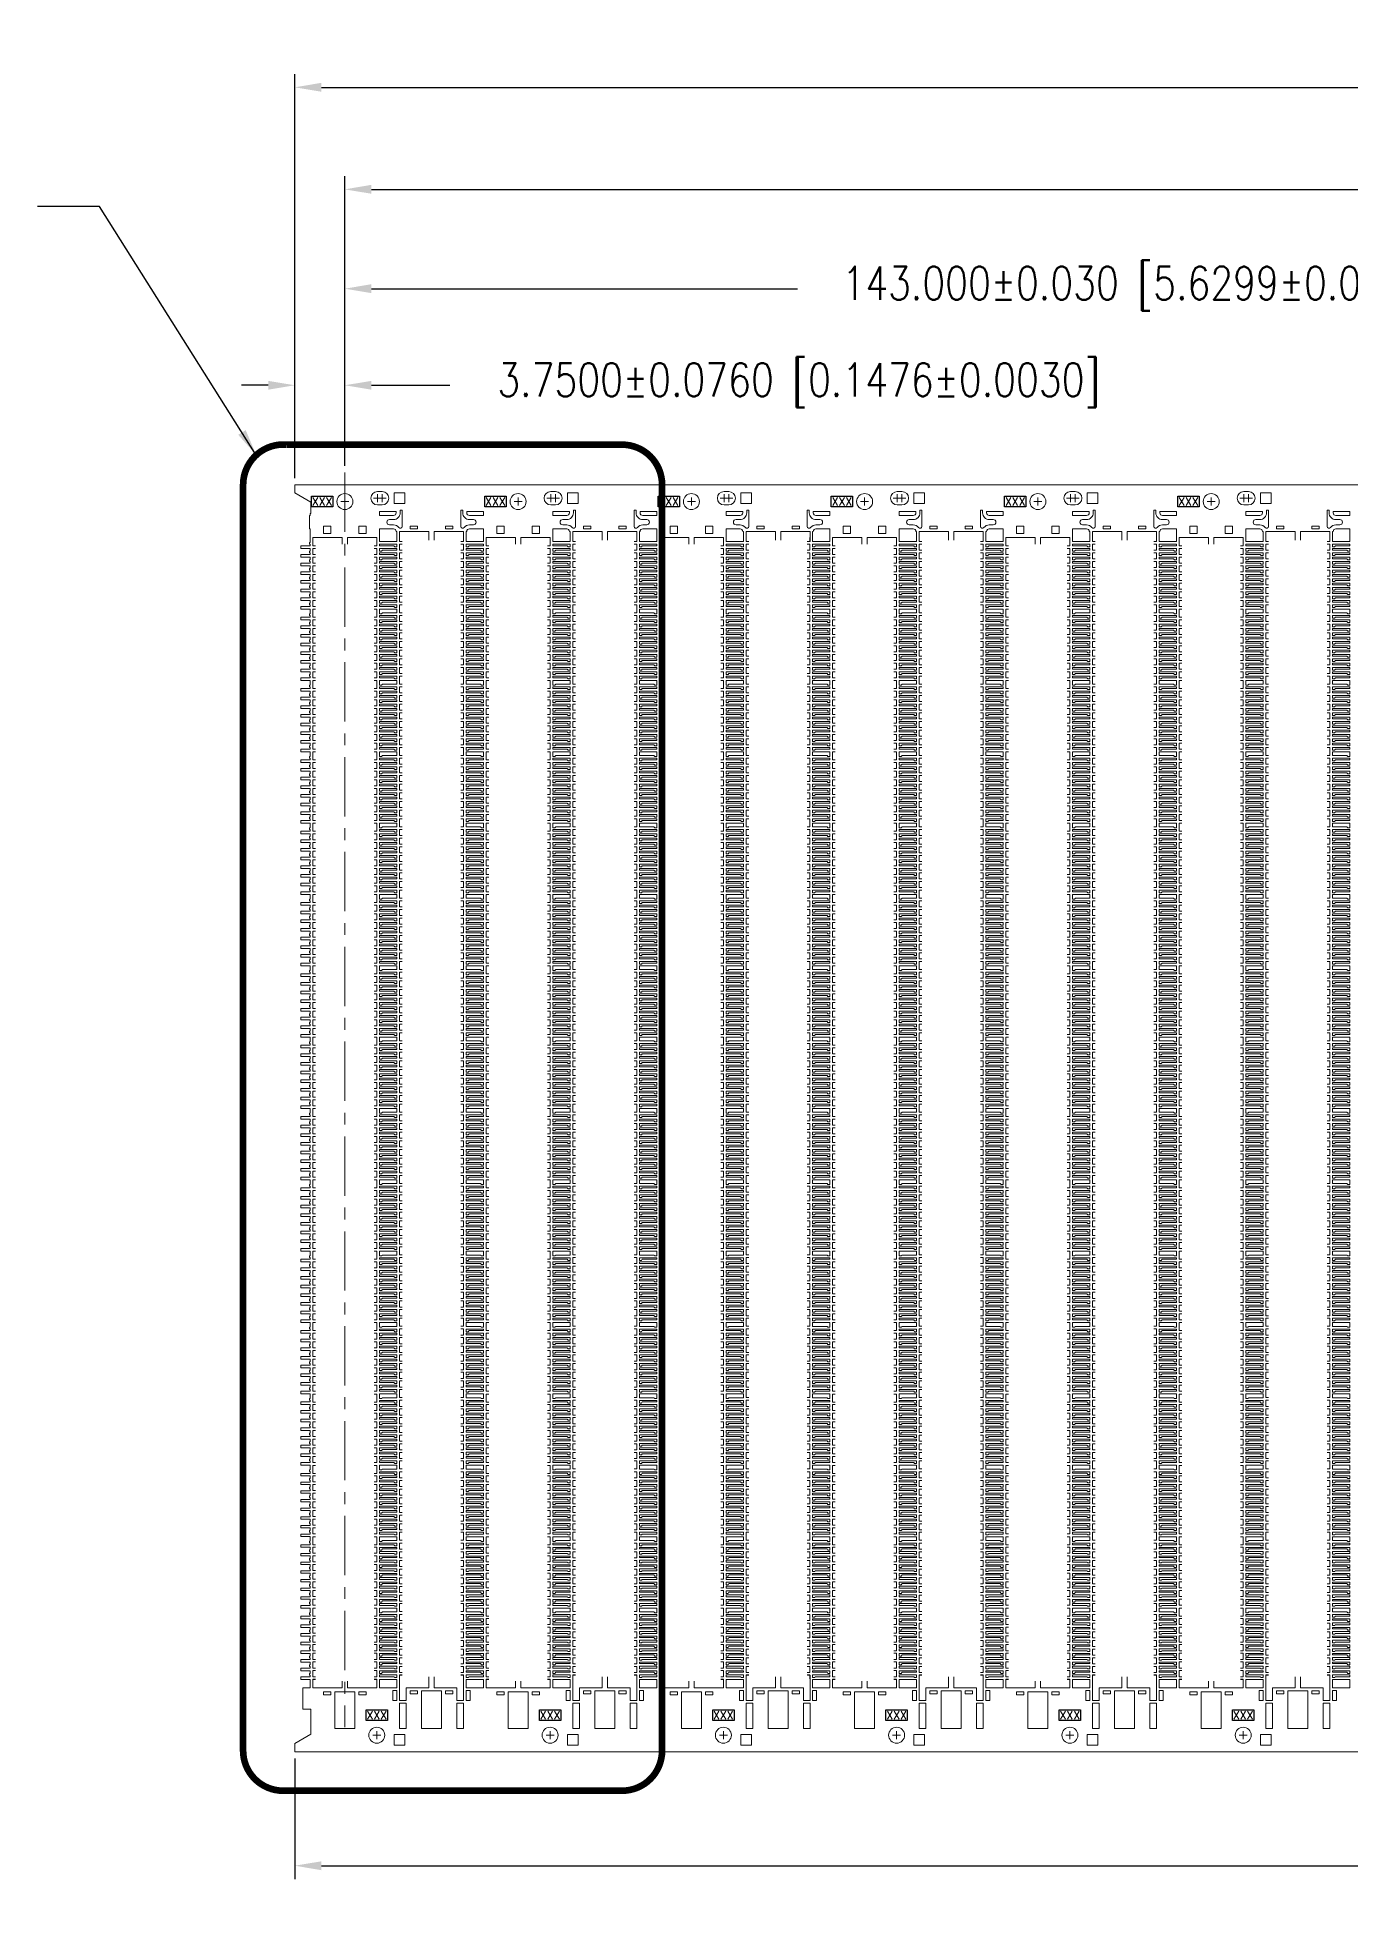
# Model space of a CAD drawing. Extents: x 38 to 840, y 27 to 530.
# Drawn here: x 471.9 to 570.4, y 297.8 to 438.7 of the extents above; entities that cross this region are included whole.
import ezdxf
from ezdxf.enums import TextEntityAlignment as Align

# ---------------------------------------------------------------- set-up
doc = ezdxf.new("R2010")
doc.units = 0
doc.header["$LTSCALE"] = 25.4
doc.header["$MEASUREMENT"] = 0
doc.linetypes.add('CENTERX2', pattern=[4, 2.5, -0.5, 0.5, -0.5])
doc.linetypes.add('PHANTOM2', pattern=[1.25, 0.625, -0.125, 0.125, -0.125, 0.125, -0.125])
doc.layers.get('0').update_dxf_attribs({"color": 20, "lineweight": 5})
for name, color, linetype, lineweight in [('SH-01_CENTER', 2, 'CENTERX2', 5), ('SH-01_DIM', 4, 'Continuous', 5), ('SH-01_NOTES', 3, 'Continuous', 5), ('SH-01_OBJECT', 7, 'Continuous', 5), ('SH-01_PHANTOM', 1, 'PHANTOM2', 5)]:
    doc.layers.add(name, color=color, linetype=linetype, lineweight=lineweight)
doc.layers.add('SH-01_MISC', color=6, linetype='PHANTOM2')
doc.styles.add('SIMPLEX', font='SIMPLEX.shx', dxfattribs={"width": 0.8})
doc.styles.get("Standard").update_dxf_attribs({"font": 'simplex.shx', "width": 0.82})
doc.dimstyles.get("Standard").update_dxf_attribs({"dimtxt": 3, "dimasz": 4, "dimexe": 1.5, "dimexo": 0.75, "dimgap": 1, "dimtad": 0, "dimdec": 3, "dimlfac": 0.25, "dimzin": 0, "dimdsep": 46, "dimtxsty": 'SIMPLEX', "dimcen": 0.5, "dimadec": 0, "dimazin": 0, "dimtp": 0.025, "dimtfac": 1, "dimtdec": 3, "dimtofl": 0, "dimtmove": 0, "dimatfit": 3, "dimfxl": 1, "dimtolj": 1, "dimtzin": 0, "dimarcsym": 0})

# ---------------------------------------------------------------- blocks, each defined once
blk = doc.blocks.new('*D16')
at = {"layer": 'Defpoints', "color": 0, "transparency": 16777216}
for p in [(791.22, 311.79), (491.22, 310.12), (791.22, 301.58)]:
    blk.add_point(p, dxfattribs=at)
at = {"layer": 'SH-01_DIM', "color": 0, "lineweight": -2, "transparency": 16777216}
for p, q in [((791.22, 311.29), (791.22, 300.58)), ((491.22, 309.62), (491.22, 300.58)), ((493.22, 301.58), (611.77, 301.58)), ((789.22, 301.58), (664.53, 301.58))]:
    blk.add_line(p, q, dxfattribs=at)
at = {"layer": 'SH-01_DIM', "color": 0, "transparency": 16777216}
for points in [[(493.22, 301.91), (493.22, 301.24), (491.22, 301.58)], [(789.22, 301.91), (789.22, 301.24), (791.22, 301.58)]]:
    blk.add_solid(points, dxfattribs=at)
at = {"layer": 'SH-01_DIM', "color": 0, "transparency": 16777216, "insert": (638.15, 301.58), "char_height": 2.5, "attachment_point": 5, "style": 'SIMPLEX'}
blk.add_mtext('\\A1;300.000±0.102 [11.8110±0.0040]', dxfattribs=at)
blk = doc.blocks.new('*D17')
at = {"layer": 'Defpoints', "color": 0, "transparency": 16777216}
for p in [(787.47, 427.28), (494.97, 406.04), (787.47, 406.04)]:
    blk.add_point(p, dxfattribs=at)
at = {"layer": 'SH-01_DIM', "color": 0, "lineweight": -2, "transparency": 16777216}
for p, q in [((494.97, 406.54), (494.97, 428.28)), ((787.47, 406.54), (787.47, 428.28)), ((496.97, 427.28), (611.25, 427.28)), ((785.47, 427.28), (664.4, 427.28))]:
    blk.add_line(p, q, dxfattribs=at)
at = {"layer": 'SH-01_DIM', "color": 0, "transparency": 16777216}
for points in [[(496.97, 427.62), (496.97, 426.95), (494.97, 427.28)], [(785.47, 427.62), (785.47, 426.95), (787.47, 427.28)]]:
    blk.add_solid(points, dxfattribs=at)
at = {"layer": 'SH-01_DIM', "color": 0, "transparency": 16777216, "insert": (637.83, 427.28), "char_height": 2.5, "attachment_point": 5, "style": 'SIMPLEX'}
blk.add_mtext('\\A1;292.500±0.051 [11.5157±0.0020]', dxfattribs=at)
blk = doc.blocks.new('*D18')
at = {"layer": 'Defpoints', "color": 0, "transparency": 16777216}
for p in [(791.22, 434.93), (491.22, 405.12), (791.22, 403.63)]:
    blk.add_point(p, dxfattribs=at)
at = {"layer": 'SH-01_DIM', "color": 0, "lineweight": -2, "transparency": 16777216}
for p, q in [((491.22, 405.62), (491.22, 435.93)), ((791.22, 404.13), (791.22, 435.93)), ((493.22, 434.93), (611.25, 434.93)), ((789.22, 434.93), (664.01, 434.93))]:
    blk.add_line(p, q, dxfattribs=at)
at = {"layer": 'SH-01_DIM', "color": 0, "transparency": 16777216}
for points in [[(493.22, 435.27), (493.22, 434.6), (491.22, 434.93)], [(789.22, 435.27), (789.22, 434.6), (791.22, 434.93)]]:
    blk.add_solid(points, dxfattribs=at)
at = {"layer": 'SH-01_DIM', "color": 0, "transparency": 16777216, "insert": (637.63, 434.93), "char_height": 2.5, "attachment_point": 5, "style": 'SIMPLEX'}
blk.add_mtext('\\A1;300.000±0.102 [11.8110±0.0040]', dxfattribs=at)
blk = doc.blocks.new('*D19')
at = {"layer": 'Defpoints', "color": 0, "transparency": 16777216}
for p in [(494.97, 412.59), (494.97, 406.04), (491.22, 405.12)]:
    blk.add_point(p, dxfattribs=at)
at = {"layer": 'SH-01_DIM', "color": 0, "lineweight": -2, "transparency": 16777216}
for p, q in [((489.22, 412.59), (487.22, 412.59)), ((491.22, 405.62), (491.22, 413.59)), ((494.97, 406.54), (494.97, 413.59)), ((496.97, 412.59), (502.85, 412.59))]:
    blk.add_line(p, q, dxfattribs=at)
at = {"layer": 'SH-01_DIM', "color": 0, "transparency": 16777216}
for points in [[(489.22, 412.92), (489.22, 412.26), (491.22, 412.59)], [(496.97, 412.92), (496.97, 412.26), (494.97, 412.59)]]:
    blk.add_solid(points, dxfattribs=at)
at = {"layer": 'SH-01_DIM', "color": 0, "transparency": 16777216, "insert": (529.04, 412.59), "char_height": 2.5, "attachment_point": 5, "style": 'SIMPLEX'}
blk.add_mtext('\\A1;3.7500±0.0760 [0.1476±0.0030]', dxfattribs=at)
blk = doc.blocks.new('*D20')
at = {"layer": 'Defpoints', "color": 0, "transparency": 16777216}
for p in [(637.97, 419.83), (494.97, 406.04), (637.97, 406.04)]:
    blk.add_point(p, dxfattribs=at)
at = {"layer": 'SH-01_DIM', "color": 0, "lineweight": -2, "transparency": 16777216}
for p, q in [((494.97, 406.54), (494.97, 420.83)), ((496.97, 419.83), (528.93, 419.83)), ((635.97, 419.83), (580.93, 419.83)), ((637.97, 406.54), (637.97, 420.83))]:
    blk.add_line(p, q, dxfattribs=at)
at = {"layer": 'SH-01_DIM', "color": 0, "transparency": 16777216}
for points in [[(496.97, 420.17), (496.97, 419.5), (494.97, 419.83)], [(635.97, 420.17), (635.97, 419.5), (637.97, 419.83)]]:
    blk.add_solid(points, dxfattribs=at)
at = {"layer": 'SH-01_DIM', "color": 0, "transparency": 16777216, "insert": (554.93, 419.83), "char_height": 2.5, "attachment_point": 5, "style": 'SIMPLEX'}
blk.add_mtext('\\A1;143.000±0.030 [5.6299±0.0012]', dxfattribs=at)
blk = doc.blocks.new('*U101')
at = {"layer": 'SH-01_OBJECT'}
for points in [[(-2.2, -0.226), (-2.4, -0.226), (-2.4, 0.226), (-2.2, 0.226)], [(2.2, -0.226), (2.4, -0.226), (2.4, 0.226), (2.2, 0.226)]]:
    blk.add_lwpolyline(points, dxfattribs=at)
blk = doc.blocks.new('*U102')
at = {"color": 0, "linetype": 'ByBlock', "lineweight": -2, "transparency": 16777216}
for p in [(0, 3.9), (0, 3.25), (0, 2.6), (0, 1.95), (0, 1.3), (0, 0.65), (0, 0)]:
    blk.add_blockref('*U101', p, dxfattribs=at)
blk = doc.blocks.new('*U103')
at = {"layer": 'SH-01_OBJECT'}
for points in [[(-2.2, -0.226), (-2.4, -0.226), (-2.4, 0.226), (-2.2, 0.226)], [(2.2, -0.226), (2.4, -0.226), (2.4, 0.226), (2.2, 0.226)]]:
    blk.add_lwpolyline(points, dxfattribs=at)
blk = doc.blocks.new('*U104')
at = {"color": 0, "linetype": 'ByBlock', "lineweight": -2, "transparency": 16777216}
for p in [(0, 3.9), (0, 3.25), (0, 2.6), (0, 1.95), (0, 1.3), (0, 0.65), (0, 0)]:
    blk.add_blockref('*U103', p, dxfattribs=at)
blk = doc.blocks.new('*U89')
at = {"layer": 'SH-01_OBJECT'}
for points in [[(1.05, 2.54), (0.85, 2.54), (0.85, 2.84)], [(5.45, 2.54), (5.65, 2.54), (5.65, 2.84)], [(-5.45, 2.21), (-5.65, 2.21), (-5.65, 2.51)], [(-1.05, 2.21), (-0.85, 2.21), (-0.85, 2.51)], [(-5.45, -2.54), (-5.65, -2.54), (-5.65, -2.84)], [(-1.05, -2.54), (-0.85, -2.54), (-0.85, -2.84)], [(1.05, -2.21), (0.85, -2.21), (0.85, -2.51)], [(5.45, -2.21), (5.65, -2.21), (5.65, -2.51)]]:
    blk.add_lwpolyline(points, dxfattribs=at)
for name, p in [('*U102', (-3.25, -2.11)), ('*U104', (3.25, -1.79))]:
    blk.add_blockref(name, p)
blk = doc.blocks.new('*U90')
at = {"color": 0, "linetype": 'ByBlock', "lineweight": -2, "transparency": 16777216}
for p in [(0, 80.25), (13, 80.25), (26, 80.25), (39, 80.25), (52, 80.25), (65, 80.25), (0, 74.9), (13, 74.9), (26, 74.9), (39, 74.9), (52, 74.9), (65, 74.9), (0, 69.55), (13, 69.55), (26, 69.55), (39, 69.55), (52, 69.55), (65, 69.55), (0, 64.2), (13, 64.2), (26, 64.2), (39, 64.2), (52, 64.2), (65, 64.2), (0, 58.85), (13, 58.85), (26, 58.85), (39, 58.85), (52, 58.85), (65, 58.85), (0, 53.5), (13, 53.5), (26, 53.5), (39, 53.5), (52, 53.5), (65, 53.5), (0, 48.15), (13, 48.15), (26, 48.15), (39, 48.15), (52, 48.15), (65, 48.15), (0, 42.8), (13, 42.8), (26, 42.8), (39, 42.8), (52, 42.8), (65, 42.8), (0, 37.45), (13, 37.45), (26, 37.45), (39, 37.45), (52, 37.45), (65, 37.45), (0, 32.1), (13, 32.1), (26, 32.1), (39, 32.1), (52, 32.1), (65, 32.1), (0, 26.75), (13, 26.75), (26, 26.75), (39, 26.75), (52, 26.75), (65, 26.75), (0, 21.4), (13, 21.4), (26, 21.4), (39, 21.4), (52, 21.4), (65, 21.4), (0, 16.05), (13, 16.05), (26, 16.05), (39, 16.05), (52, 16.05), (65, 16.05), (0, 10.7), (13, 10.7), (26, 10.7), (39, 10.7), (52, 10.7), (65, 10.7), (0, 5.35), (13, 5.35), (26, 5.35), (39, 5.35), (52, 5.35), (65, 5.35), (0, 0), (13, 0), (26, 0), (39, 0), (52, 0), (65, 0)]:
    blk.add_blockref('*U89', p, dxfattribs=at)
blk = doc.blocks.new('*U93')
at = {"layer": 'SH-01_CENTER'}
for p, q in [((-3.18, 45.95), (-3.18, 46.55)), ((-1.03, 46.5), (-0.43, 46.5)), ((-0.73, 46.2), (-0.73, 46.8)), ((-0.68, 46.5), (-0.08, 46.5)), ((-0.38, 46.2), (-0.38, 46.8)), ((-2.88, 46.25), (-3.48, 46.25)), ((-0.48, -46.25), (-1.08, -46.25)), ((-0.78, -46.55), (-0.78, -45.95))]:
    blk.add_line(p, q, dxfattribs=at)
at = {"layer": 'SH-01_MISC'}
for points in [[(-5.68, 46.65), (-4.08, 46.65), (-4.08, 45.85), (-5.68, 45.85)], [(-1.58, -44.35), (0.02, -44.35), (0.02, -45.15), (-1.58, -45.15)]]:
    blk.add_lwpolyline(points, close=True, dxfattribs=at)
at = {"layer": 'SH-01_OBJECT'}
blk.add_lwpolyline([(-0.73, 46), (-0.38, 46, 1), (-0.38, 47), (-0.73, 47, 1)], format="xyb", close=True, dxfattribs=at)
for points in [[(-4.78, 44.4), (-4.23, 44.4), (-4.23, 43.85), (-4.78, 43.85)], [(-1.58, 44.4), (-2.13, 44.4), (-2.13, 43.85), (-1.58, 43.85)], [(1.72, 44.4), (2.27, 44.4), (2.27, 44.2), (1.72, 44.2)], [(4.92, 44.4), (4.37, 44.4), (4.37, 44.2), (4.92, 44.2)], [(-4.78, -43), (-4.23, -43), (-4.23, -43.23), (-4.78, -43.23)], [(-3.93, -45.75), (-2.43, -45.75), (-2.43, -43), (-3.93, -43)], [(-1.58, -43), (-2.13, -43), (-2.13, -43.23), (-1.58, -43.23)], [(1.72, -42.93), (2.27, -42.93), (2.27, -43.15), (1.72, -43.15)], [(2.57, -45.75), (4.07, -45.75), (4.07, -42.93), (2.57, -42.93)], [(4.92, -42.93), (4.37, -42.93), (4.37, -43.15), (4.92, -43.15)], [(0.92, -45.75), (1.42, -45.75), (1.42, -43.85), (0.92, -43.85)], [(5.72, -45.75), (5.22, -45.75), (5.22, -43.85), (5.72, -43.85)]]:
    blk.add_lwpolyline(points, close=True, dxfattribs=at)
for points in [[(3.12, 43.37), (3.12, 44), (0.92, 44), (0.92, 43.26), (1.12, 43.26)], [(3.52, 43.37), (3.52, 44), (5.72, 44), (5.72, 43.26), (5.52, 43.26)], [(-5.38, 42.93), (-5.58, 42.93), (-5.58, 43.55), (-3.38, 43.55), (-3.38, 43.05)], [(-0.98, 42.93), (-0.78, 42.93), (-0.78, 43.55), (-2.98, 43.55), (-2.98, 43.05)], [(-5.38, -42.06), (-5.58, -42.06), (-5.58, -42.7), (-3.38, -42.7), (-3.38, -42.2)], [(-0.98, -42.06), (-0.78, -42.06), (-0.78, -42.7), (-2.98, -42.7), (-2.98, -42.2)], [(1.12, -41.74), (0.92, -41.74), (0.92, -43.65), (1.42, -43.65), (1.42, -42.7), (3.12, -42.7), (3.12, -41.88)], [(5.52, -41.74), (5.72, -41.74), (5.72, -43.65), (5.22, -43.65), (5.22, -42.7), (3.52, -42.7), (3.52, -41.88)]]:
    blk.add_lwpolyline(points, dxfattribs=at)
for centre in [(-3.18, 46.25), (-0.78, -46.25)]:
    blk.add_circle(centre, 0.6, dxfattribs=at)
at = {"layer": 'SH-01_PHANTOM'}
for points in [[(1.32, 46.9), (0.52, 46.9), (0.52, 46.1), (1.32, 46.1)], [(0.52, -46.2), (1.32, -46.2), (1.32, -47), (0.52, -47)]]:
    blk.add_lwpolyline(points, close=True, dxfattribs=at)
at = {"layer": 'SH-01_NOTES'}
for p in [(-4.88, 46.25), (-0.78, -44.75)]:
    blk.add_text('XXX', height=0.6, dxfattribs=at).set_placement(p, align=Align.MIDDLE)
blk = doc.blocks.new('*U94')
at = {"color": 0, "linetype": 'ByBlock', "lineweight": -2, "transparency": 16777216}
for p in [(0, 0), (13, 0), (26, 0), (39, 0), (52, 0), (65, 0)]:
    blk.add_blockref('*U93', p, dxfattribs=at)
blk = doc.blocks.new('*U109')
at = {"layer": 'SH-01_OBJECT', "linetype": 'Continuous'}
for points in [[(-0.5, 0.06), (-0.65, 0.06), (-0.65, 0.26), (0.65, 0.26), (0.65, 0.14), (-0.43, 0.14)], [(-0.65, -0.06), (0.65, -0.06), (0.65, -0.26), (0.5, -0.26), (0.43, -0.19), (-0.65, -0.19)]]:
    blk.add_lwpolyline(points, close=True, dxfattribs=at)
blk = doc.blocks.new('*U110')
at = {"color": 0, "linetype": 'ByBlock', "lineweight": -2, "transparency": 16777216}
for p in [(0, 3.9), (0, 3.25), (0, 2.6), (0, 1.95), (0, 1.3), (0, 0.65), (0, 0)]:
    blk.add_blockref('*U109', p, dxfattribs=at)
blk = doc.blocks.new('*U97')
blk.add_blockref('*U110', (0, -1.95))
blk = doc.blocks.new('*U98')
at = {"color": 0, "linetype": 'ByBlock', "lineweight": -2, "transparency": 16777216}
for p in [(0, 80.25), (0, 74.9), (0, 69.55), (0, 64.2), (0, 58.85), (0, 53.5), (0, 48.15), (0, 42.8), (0, 37.45), (0, 32.1), (0, 26.75), (0, 21.4), (0, 16.05), (0, 10.7), (0, 5.35), (0, 0)]:
    blk.add_blockref('*U97', p, dxfattribs=at)
blk = doc.blocks.new('*U107')
at = {"layer": 'SH-01_OBJECT'}
for points in [[(0.65, 0.06), (-0.43, 0.06), (-0.5, -0.01), (-0.65, -0.01), (-0.65, 0.34), (0.65, 0.34)], [(0.65, -0.34), (0.65, -0.14), (-0.65, -0.14), (-0.65, -0.26), (0.43, -0.26), (0.5, -0.34)]]:
    blk.add_lwpolyline(points, close=True, dxfattribs=at)
blk = doc.blocks.new('*U108')
at = {"color": 0, "linetype": 'ByBlock', "lineweight": -2, "transparency": 16777216}
for p in [(0, 74.9), (0, 69.55), (0, 64.2), (0, 58.85), (0, 53.5), (0, 48.15), (0, 42.8), (0, 37.45), (0, 32.1), (0, 26.75), (0, 21.4), (0, 16.05), (0, 10.7), (0, 5.35), (0, 0)]:
    blk.add_blockref('*U107', p, dxfattribs=at)
blk = doc.blocks.new('*U95')
at = {"layer": 'SH-01_OBJECT'}
for points in [[(0.2, 44.23), (-0.85, 44.23), (-0.85, 44.53), (0.4, 44.53), (0.4, 44.43, -0.414214)], [(0.7, 44.43, -0.414214), (0.2, 43.93), (-0.1, 43.93, 1), (-0.1, 43.53), (0.2, 43.53, -0.232617), (0.6, 43.33, 0.7158), (0.85, 43.42), (0.85, 44.62), (0.7, 44.62)], [(-0.85, 43.03), (-0.85, 42.28), (0.45, 42.28), (0.45, 43.03), (0.4, 43.03, 0.414214), (0.2, 43.23), (-0.85, 43.23)]]:
    blk.add_lwpolyline(points, format="xyb", close=True, dxfattribs=at)
for points in [[(-0.85, 42.09), (0.45, 42.09), (0.45, 41.89), (0.3, 41.89), (0.23, 41.96), (-0.85, 41.96)], [(-0.85, -43.04), (0.45, -43.04), (0.45, -43.68), (-0.85, -43.68)], [(0.45, -43.88), (0.15, -43.88), (0.15, -44.62), (0.45, -44.62)]]:
    blk.add_lwpolyline(points, close=True, dxfattribs=at)
for name, p in [('*U98', (-0.2, -40.7)), ('*U108', (-0.2, -38.03))]:
    blk.add_blockref(name, p)
blk = doc.blocks.new('*U96')
at = {"color": 0, "linetype": 'ByBlock', "lineweight": -2, "transparency": 16777216}
for p in [(0, 0), (13, 0), (26, 0), (39, 0), (52, 0), (65, 0)]:
    blk.add_blockref('*U95', p, dxfattribs=at)
blk = doc.blocks.new('*U111')
at = {"layer": 'SH-01_OBJECT', "linetype": 'Continuous'}
for points in [[(-0.5, 0.06), (-0.65, 0.06), (-0.65, 0.26), (0.65, 0.26), (0.65, 0.14), (-0.43, 0.14)], [(-0.65, -0.06), (0.65, -0.06), (0.65, -0.26), (0.5, -0.26), (0.43, -0.19), (-0.65, -0.19)]]:
    blk.add_lwpolyline(points, close=True, dxfattribs=at)
blk = doc.blocks.new('*U112')
at = {"color": 0, "linetype": 'ByBlock', "lineweight": -2, "transparency": 16777216}
for p in [(0, 3.9), (0, 3.25), (0, 2.6), (0, 1.95), (0, 1.3), (0, 0.65), (0, 0)]:
    blk.add_blockref('*U111', p, dxfattribs=at)
blk = doc.blocks.new('*U105')
blk.add_blockref('*U112', (0, -1.95))
blk = doc.blocks.new('*U106')
at = {"color": 0, "linetype": 'ByBlock', "lineweight": -2, "transparency": 16777216}
for p in [(0, 80.25), (0, 74.9), (0, 69.55), (0, 64.2), (0, 58.85), (0, 53.5), (0, 48.15), (0, 42.8), (0, 37.45), (0, 32.1), (0, 26.75), (0, 21.4), (0, 16.05), (0, 10.7), (0, 5.35), (0, 0)]:
    blk.add_blockref('*U105', p, dxfattribs=at)
blk = doc.blocks.new('*U99')
at = {"layer": 'SH-01_OBJECT'}
for points in [[(0.65, 0.06), (-0.43, 0.06), (-0.5, -0.01), (-0.65, -0.01), (-0.65, 0.34), (0.65, 0.34)], [(0.65, -0.34), (0.65, -0.14), (-0.65, -0.14), (-0.65, -0.26), (0.43, -0.26), (0.5, -0.34)]]:
    blk.add_lwpolyline(points, close=True, dxfattribs=at)
blk = doc.blocks.new('*U100')
at = {"color": 0, "linetype": 'ByBlock', "lineweight": -2, "transparency": 16777216}
for p in [(0, 74.9), (0, 69.55), (0, 64.2), (0, 58.85), (0, 53.5), (0, 48.15), (0, 42.8), (0, 37.45), (0, 32.1), (0, 26.75), (0, 21.4), (0, 16.05), (0, 10.7), (0, 5.35), (0, 0)]:
    blk.add_blockref('*U99', p, dxfattribs=at)
blk = doc.blocks.new('*U91')
at = {"layer": 'SH-01_OBJECT'}
for points in [[(-0.7, 44.43, 0.414214), (-0.2, 43.93), (0.1, 43.93, -1), (0.1, 43.53), (-0.2, 43.53, 0.232617), (-0.6, 43.33, -0.7158), (-0.85, 43.42), (-0.85, 44.62), (-0.7, 44.62)], [(-0.2, 44.23), (0.85, 44.23), (0.85, 44.53), (-0.4, 44.53), (-0.4, 44.43, 0.414214)], [(0.85, 43.03), (0.85, 42.28), (-0.45, 42.28), (-0.45, 43.03), (-0.4, 43.03, -0.414214), (-0.2, 43.23), (0.85, 43.23)]]:
    blk.add_lwpolyline(points, format="xyb", close=True, dxfattribs=at)
for points in [[(0.85, 42.09), (-0.45, 42.09), (-0.45, 41.89), (-0.3, 41.89), (-0.23, 41.96), (0.85, 41.96)], [(0.85, -43.04), (-0.45, -43.04), (-0.45, -43.68), (0.85, -43.68)], [(-0.45, -43.88), (-0.15, -43.88), (-0.15, -44.62), (-0.45, -44.62)]]:
    blk.add_lwpolyline(points, close=True, dxfattribs=at)
at = {"xscale": -1}
for name, p in [('*U106', (0.2, -40.7)), ('*U100', (0.2, -38.03))]:
    blk.add_blockref(name, p, dxfattribs=at)
blk = doc.blocks.new('*U92')
at = {"color": 0, "linetype": 'ByBlock', "lineweight": -2, "transparency": 16777216}
for p in [(0, 0), (13, 0), (26, 0), (39, 0), (52, 0), (65, 0)]:
    blk.add_blockref('*U91', p, dxfattribs=at)

msp = doc.modelspace()

# ---------------------------------------------------------------- linework, layer by layer
at = {"layer": 'SH-01_CENTER', "ltscale": 0.07}
msp.add_line((494.97048, 406.04241), (494.97048, 311.96043), dxfattribs=at)
at = {"layer": 'SH-01_OBJECT'}
msp.add_lwpolyline([(790.02048, 310.11698), (491.22048, 310.11698), (491.22048, 310.74115), (492.42048, 311.43397), (492.42048, 313.31698), (491.82048, 313.31698), (491.82048, 314.91698), (492.37048, 314.91698), (492.37048, 315.55298), (491.67048, 315.55298), (491.67048, 315.75098), (492.37048, 315.75098), (492.37048, 315.87798), (492.32048, 315.87798), (492.32048, 316.00298), (492.37048, 316.00298), (492.37048, 316.20298), (491.67048, 316.20298), (491.67048, 316.40098), (492.37048, 316.40098), (492.37048, 316.52798), (492.32048, 316.52798), (492.32048, 316.65298), (492.37048, 316.65298), (492.37048, 316.85298), (491.67048, 316.85298), (491.67048, 317.05098), (492.37048, 317.05098), (492.37048, 317.17798), (492.32048, 317.17798), (492.32048, 317.30298), (492.37048, 317.30298), (492.37048, 317.50298), (491.67048, 317.50298), (491.67048, 317.70098), (492.37048, 317.70098), (492.37048, 317.82798), (492.32048, 317.82798), (492.32048, 317.95298), (492.37048, 317.95298), (492.37048, 318.15298), (491.67048, 318.15298), (491.67048, 318.35098), (492.37048, 318.35098), (492.37048, 318.47798), (492.32048, 318.47798), (492.32048, 318.60298), (492.37048, 318.60298), (492.37048, 318.80298), (491.67048, 318.80298), (491.67048, 319.00098), (492.37048, 319.00098), (492.37048, 319.12798), (492.32048, 319.12798), (492.32048, 319.25298), (492.37048, 319.25298), (492.37048, 319.45298), (491.67048, 319.45298), (491.67048, 319.65098), (492.37048, 319.65098), (492.37048, 319.77798), (492.32048, 319.77798), (492.32048, 319.90298), (492.37048, 319.90298), (492.37048, 320.10298), (491.67048, 320.10298), (491.67048, 320.30098), (492.37048, 320.30098), (492.37048, 320.42798), (492.32048, 320.42798), (492.32048, 320.55298), (492.37048, 320.55298), (492.37048, 320.90298), (491.67048, 320.90298), (491.67048, 321.10098), (492.37048, 321.10098), (492.37048, 321.22798), (492.32048, 321.22798), (492.32048, 321.35298), (492.37048, 321.35298), (492.37048, 321.55298), (491.67048, 321.55298), (491.67048, 321.75098), (492.37048, 321.75098), (492.37048, 321.87798), (492.32048, 321.87798), (492.32048, 322.00298), (492.37048, 322.00298), (492.37048, 322.20298), (491.67048, 322.20298), (491.67048, 322.40098), (492.37048, 322.40098), (492.37048, 322.52798), (492.32048, 322.52798), (492.32048, 322.65298), (492.37048, 322.65298), (492.37048, 322.85298), (491.67048, 322.85298), (491.67048, 323.05098), (492.37048, 323.05098), (492.37048, 323.17798), (492.32048, 323.17798), (492.32048, 323.30298), (492.37048, 323.30298), (492.37048, 323.50298), (491.67048, 323.50298), (491.67048, 323.70098), (492.37048, 323.70098), (492.37048, 323.82798), (492.32048, 323.82798), (492.32048, 323.95298), (492.37048, 323.95298), (492.37048, 324.15298), (491.67048, 324.15298), (491.67048, 324.35098), (492.37048, 324.35098), (492.37048, 324.47798), (492.32048, 324.47798), (492.32048, 324.60298), (492.37048, 324.60298), (492.37048, 324.80298), (491.67048, 324.80298), (491.67048, 325.00098), (492.37048, 325.00098), (492.37048, 325.12798), (492.32048, 325.12798), (492.32048, 325.25298), (492.37048, 325.25298), (492.37048, 325.45298), (491.67048, 325.45298), (491.67048, 325.65098), (492.37048, 325.65098), (492.37048, 325.77798), (492.32048, 325.77798), (492.32048, 325.90298), (492.37048, 325.90298), (492.37048, 326.25298), (492.37048, 326.25298), (491.67048, 326.25298), (491.67048, 326.45098), (492.37048, 326.45098), (492.37048, 326.57798), (492.32048, 326.57798), (492.32048, 326.70298), (492.37048, 326.70298), (492.37048, 326.90298), (491.67048, 326.90298), (491.67048, 327.10098), (492.37048, 327.10098), (492.37048, 327.22798), (492.32048, 327.22798), (492.32048, 327.35298), (492.37048, 327.35298), (492.37048, 327.55298), (491.67048, 327.55298), (491.67048, 327.75098), (492.37048, 327.75098), (492.37048, 327.87798), (492.32048, 327.87798), (492.32048, 328.00298), (492.37048, 328.00298), (492.37048, 328.20298), (491.67048, 328.20298), (491.67048, 328.40098), (492.37048, 328.40098), (492.37048, 328.52798), (492.32048, 328.52798), (492.32048, 328.65298), (492.37048, 328.65298), (492.37048, 328.85298), (491.67048, 328.85298), (491.67048, 329.05098), (492.37048, 329.05098), (492.37048, 329.17798), (492.32048, 329.17798), (492.32048, 329.30298), (492.37048, 329.30298), (492.37048, 329.50298), (491.67048, 329.50298), (491.67048, 329.70098), (492.37048, 329.70098), (492.37048, 329.82798), (492.32048, 329.82798), (492.32048, 329.95298), (492.37048, 329.95298), (492.37048, 330.15298), (491.67048, 330.15298), (491.67048, 330.35098), (492.37048, 330.35098), (492.37048, 330.47798), (492.32048, 330.47798), (492.32048, 330.60298), (492.37048, 330.60298), (492.37048, 330.80298), (491.67048, 330.80298), (491.67048, 331.00098), (492.37048, 331.00098), (492.37048, 331.12798), (492.32048, 331.12798), (492.32048, 331.25298), (492.37048, 331.25298), (492.37048, 331.60298), (491.67048, 331.60298), (491.67048, 331.80098), (492.37048, 331.80098), (492.37048, 331.92798), (492.32048, 331.92798), (492.32048, 332.05298), (492.37048, 332.05298), (492.37048, 332.25298), (491.67048, 332.25298), (491.67048, 332.45098), (492.37048, 332.45098), (492.37048, 332.57798), (492.32048, 332.57798), (492.32048, 332.70298), (492.37048, 332.70298), (492.37048, 332.90298), (491.67048, 332.90298), (491.67048, 333.10098), (492.37048, 333.10098), (492.37048, 333.22798), (492.32048, 333.22798), (492.32048, 333.35298), (492.37048, 333.35298), (492.37048, 333.55298), (491.67048, 333.55298), (491.67048, 333.75098), (492.37048, 333.75098), (492.37048, 333.87798), (492.32048, 333.87798), (492.32048, 334.00298), (492.37048, 334.00298), (492.37048, 334.20298), (491.67048, 334.20298), (491.67048, 334.40098), (492.37048, 334.40098), (492.37048, 334.52798), (492.32048, 334.52798), (492.32048, 334.65298), (492.37048, 334.65298), (492.37048, 334.85298), (491.67048, 334.85298), (491.67048, 335.05098), (492.37048, 335.05098), (492.37048, 335.17798), (492.32048, 335.17798), (492.32048, 335.30298), (492.37048, 335.30298), (492.37048, 335.50298), (491.67048, 335.50298), (491.67048, 335.70098), (492.37048, 335.70098), (492.37048, 335.82798), (492.32048, 335.82798), (492.32048, 335.95298), (492.37048, 335.95298), (492.37048, 336.15298), (491.67048, 336.15298), (491.67048, 336.35098), (492.37048, 336.35098), (492.37048, 336.47798), (492.32048, 336.47798), (492.32048, 336.60298), (492.37048, 336.60298), (492.37048, 336.95298), (491.67048, 336.95298), (491.67048, 337.15098), (492.37048, 337.15098), (492.37048, 337.27798), (492.32048, 337.27798), (492.32048, 337.40298), (492.37048, 337.40298), (492.37048, 337.60298), (491.67048, 337.60298), (491.67048, 337.80098), (492.37048, 337.80098), (492.37048, 337.92798), (492.32048, 337.92798), (492.32048, 338.05298), (492.37048, 338.05298), (492.37048, 338.25298), (491.67048, 338.25298), (491.67048, 338.45098), (492.37048, 338.45098), (492.37048, 338.57798), (492.32048, 338.57798), (492.32048, 338.70298), (492.37048, 338.70298), (492.37048, 338.90298), (491.67048, 338.90298), (491.67048, 339.10098), (492.37048, 339.10098), (492.37048, 339.22798), (492.32048, 339.22798), (492.32048, 339.35298), (492.37048, 339.35298), (492.37048, 339.55298), (491.67048, 339.55298), (491.67048, 339.75098), (492.37048, 339.75098), (492.37048, 339.87798), (492.32048, 339.87798), (492.32048, 340.00298), (492.37048, 340.00298), (492.37048, 340.20298), (491.67048, 340.20298), (491.67048, 340.40098), (492.37048, 340.40098), (492.37048, 340.52798), (492.32048, 340.52798), (492.32048, 340.65298), (492.37048, 340.65298), (492.37048, 340.85298), (491.67048, 340.85298), (491.67048, 341.05098), (492.37048, 341.05098), (492.37048, 341.17798), (492.32048, 341.17798), (492.32048, 341.30298), (492.37048, 341.30298), (492.37048, 341.50298), (491.67048, 341.50298), (491.67048, 341.70098), (492.37048, 341.70098), (492.37048, 341.82798), (492.32048, 341.82798), (492.32048, 341.95298), (492.37048, 341.95298), (492.37048, 342.30298), (491.67048, 342.30298), (491.67048, 342.50098), (492.37048, 342.50098), (492.37048, 342.62798), (492.32048, 342.62798), (492.32048, 342.75298), (492.37048, 342.75298), (492.37048, 342.95298), (491.67048, 342.95298), (491.67048, 343.15098), (492.37048, 343.15098), (492.37048, 343.27798), (492.32048, 343.27798), (492.32048, 343.40298), (492.37048, 343.40298), (492.37048, 343.60298), (491.67048, 343.60298), (491.67048, 343.80098), (492.37048, 343.80098), (492.37048, 343.92798), (492.32048, 343.92798), (492.32048, 344.05298), (492.37048, 344.05298), (492.37048, 344.25298), (491.67048, 344.25298), (491.67048, 344.45098), (492.37048, 344.45098), (492.37048, 344.57798), (492.32048, 344.57798), (492.32048, 344.70298), (492.37048, 344.70298), (492.37048, 344.90298), (491.67048, 344.90298), (491.67048, 345.10098), (492.37048, 345.10098), (492.37048, 345.22798), (492.32048, 345.22798), (492.32048, 345.35298), (492.37048, 345.35298), (492.37048, 345.55298), (491.67048, 345.55298), (491.67048, 345.75098), (492.37048, 345.75098), (492.37048, 345.87798), (492.32048, 345.87798), (492.32048, 346.00298), (492.37048, 346.00298), (492.37048, 346.20298), (491.67048, 346.20298), (491.67048, 346.40098), (492.37048, 346.40098), (492.37048, 346.52798), (492.32048, 346.52798), (492.32048, 346.65298), (492.37048, 346.65298), (492.37048, 346.85298), (491.67048, 346.85298), (491.67048, 347.05098), (492.37048, 347.05098), (492.37048, 347.17798), (492.32048, 347.17798), (492.32048, 347.30298), (492.37048, 347.30298), (492.37048, 347.65298), (491.67048, 347.65298), (491.67048, 347.85098), (492.37048, 347.85098), (492.37048, 347.97798), (492.32048, 347.97798), (492.32048, 348.10298), (492.37048, 348.10298), (492.37048, 348.30298), (491.67048, 348.30298), (491.67048, 348.50098), (492.37048, 348.50098), (492.37048, 348.62798), (492.32048, 348.62798), (492.32048, 348.75298), (492.37048, 348.75298), (492.37048, 348.95298), (491.67048, 348.95298), (491.67048, 349.15098), (492.37048, 349.15098), (492.37048, 349.27798), (492.32048, 349.27798), (492.32048, 349.40298), (492.37048, 349.40298), (492.37048, 349.60298), (491.67048, 349.60298), (491.67048, 349.80098), (492.37048, 349.80098), (492.37048, 349.92798), (492.32048, 349.92798), (492.32048, 350.05298), (492.37048, 350.05298), (492.37048, 350.25298), (491.67048, 350.25298), (491.67048, 350.45098), (492.37048, 350.45098), (492.37048, 350.57798), (492.32048, 350.57798), (492.32048, 350.70298), (492.37048, 350.70298), (492.37048, 350.90298), (491.67048, 350.90298), (491.67048, 351.10098), (492.37048, 351.10098), (492.37048, 351.22798), (492.32048, 351.22798), (492.32048, 351.35298), (492.37048, 351.35298), (492.37048, 351.55298), (491.67048, 351.55298), (491.67048, 351.75098), (492.37048, 351.75098), (492.37048, 351.87798), (492.32048, 351.87798), (492.32048, 352.00298), (492.37048, 352.00298), (492.37048, 352.20298), (491.67048, 352.20298), (491.67048, 352.40098), (492.37048, 352.40098), (492.37048, 352.52798), (492.32048, 352.52798), (492.32048, 352.65298), (492.37048, 352.65298), (492.37048, 353.00298), (491.67048, 353.00298), (491.67048, 353.20098), (492.37048, 353.20098), (492.37048, 353.32798), (492.32048, 353.32798), (492.32048, 353.45298), (492.37048, 353.45298), (492.37048, 353.65298), (491.67048, 353.65298), (491.67048, 353.85098), (492.37048, 353.85098), (492.37048, 353.97798), (492.32048, 353.97798), (492.32048, 354.10298), (492.37048, 354.10298), (492.37048, 354.30298), (491.67048, 354.30298), (491.67048, 354.50098), (492.37048, 354.50098), (492.37048, 354.62798), (492.32048, 354.62798), (492.32048, 354.75298), (492.37048, 354.75298), (492.37048, 354.95298), (491.67048, 354.95298), (491.67048, 355.15098), (492.37048, 355.15098), (492.37048, 355.27798), (492.32048, 355.27798), (492.32048, 355.40298), (492.37048, 355.40298), (492.37048, 355.60298), (491.67048, 355.60298), (491.67048, 355.80098), (492.37048, 355.80098), (492.37048, 355.92798), (492.32048, 355.92798), (492.32048, 356.05298), (492.37048, 356.05298), (492.37048, 356.25298), (491.67048, 356.25298), (491.67048, 356.45098), (492.37048, 356.45098), (492.37048, 356.57798), (492.32048, 356.57798), (492.32048, 356.70298), (492.37048, 356.70298), (492.37048, 356.90298), (491.67048, 356.90298), (491.67048, 357.10098), (492.37048, 357.10098), (492.37048, 357.22798), (492.32048, 357.22798), (492.32048, 357.35298), (492.37048, 357.35298), (492.37048, 357.55298), (491.67048, 357.55298), (491.67048, 357.75098), (492.37048, 357.75098), (492.37048, 357.87798), (492.32048, 357.87798), (492.32048, 358.00298), (492.37048, 358.00298), (492.37048, 358.35298), (491.67048, 358.35298), (491.67048, 358.55098), (492.37048, 358.55098), (492.37048, 358.67798), (492.32048, 358.67798), (492.32048, 358.80298), (492.37048, 358.80298), (492.37048, 359.00298), (491.67048, 359.00298), (491.67048, 359.20098), (492.37048, 359.20098), (492.37048, 359.32798), (492.32048, 359.32798), (492.32048, 359.45298), (492.37048, 359.45298), (492.37048, 359.65298), (491.67048, 359.65298), (491.67048, 359.85098), (492.37048, 359.85098), (492.37048, 359.97798), (492.32048, 359.97798), (492.32048, 360.10298), (492.37048, 360.10298), (492.37048, 360.30298), (491.67048, 360.30298), (491.67048, 360.50098), (492.37048, 360.50098), (492.37048, 360.62798), (492.32048, 360.62798), (492.32048, 360.75298), (492.37048, 360.75298), (492.37048, 360.95298), (491.67048, 360.95298), (491.67048, 361.15098), (492.37048, 361.15098), (492.37048, 361.27798), (492.32048, 361.27798), (492.32048, 361.40298), (492.37048, 361.40298), (492.37048, 361.60298), (491.67048, 361.60298), (491.67048, 361.80098), (492.37048, 361.80098), (492.37048, 361.92798), (492.32048, 361.92798), (492.32048, 362.05298), (492.37048, 362.05298), (492.37048, 362.25298), (491.67048, 362.25298), (491.67048, 362.45098), (492.37048, 362.45098), (492.37048, 362.57798), (492.32048, 362.57798), (492.32048, 362.70298), (492.37048, 362.70298), (492.37048, 362.90298), (491.67048, 362.90298), (491.67048, 363.10098), (492.37048, 363.10098), (492.37048, 363.22798), (492.32048, 363.22798), (492.32048, 363.35298), (492.37048, 363.35298), (492.37048, 363.70298), (491.67048, 363.70298), (491.67048, 363.90098), (492.37048, 363.90098), (492.37048, 364.02798), (492.32048, 364.02798), (492.32048, 364.15298), (492.37048, 364.15298), (492.37048, 364.35298), (491.67048, 364.35298), (491.67048, 364.55098), (492.37048, 364.55098), (492.37048, 364.67798), (492.32048, 364.67798), (492.32048, 364.80298), (492.37048, 364.80298), (492.37048, 365.00298), (491.67048, 365.00298), (491.67048, 365.20098), (492.37048, 365.20098), (492.37048, 365.32798), (492.32048, 365.32798), (492.32048, 365.45298), (492.37048, 365.45298), (492.37048, 365.65298), (491.67048, 365.65298), (491.67048, 365.85098), (492.37048, 365.85098), (492.37048, 365.97798), (492.32048, 365.97798), (492.32048, 366.10298), (492.37048, 366.10298), (492.37048, 366.30298), (491.67048, 366.30298), (491.67048, 366.50098), (492.37048, 366.50098), (492.37048, 366.62798), (492.32048, 366.62798), (492.32048, 366.75298), (492.37048, 366.75298), (492.37048, 366.95298), (491.67048, 366.95298), (491.67048, 367.15098), (492.37048, 367.15098), (492.37048, 367.27798), (492.32048, 367.27798), (492.32048, 367.40298), (492.37048, 367.40298), (492.37048, 367.60298), (491.67048, 367.60298), (491.67048, 367.80098), (492.37048, 367.80098), (492.37048, 367.92798), (492.32048, 367.92798), (492.32048, 368.05298), (492.37048, 368.05298), (492.37048, 368.25298), (491.67048, 368.25298), (491.67048, 368.45098), (492.37048, 368.45098), (492.37048, 368.57798), (492.32048, 368.57798), (492.32048, 368.70298), (492.37048, 368.70298), (492.37048, 369.05298), (491.67048, 369.05298), (491.67048, 369.25098), (492.37048, 369.25098), (492.37048, 369.37798), (492.32048, 369.37798), (492.32048, 369.50298), (492.37048, 369.50298), (492.37048, 369.70298), (491.67048, 369.70298), (491.67048, 369.90098), (492.37048, 369.90098), (492.37048, 370.02798), (492.32048, 370.02798), (492.32048, 370.15298), (492.37048, 370.15298), (492.37048, 370.35298), (491.67048, 370.35298), (491.67048, 370.55098), (492.37048, 370.55098), (492.37048, 370.67798), (492.32048, 370.67798), (492.32048, 370.80298), (492.37048, 370.80298), (492.37048, 371.00298), (491.67048, 371.00298), (491.67048, 371.20098), (492.37048, 371.20098), (492.37048, 371.32798), (492.32048, 371.32798), (492.32048, 371.45298), (492.37048, 371.45298), (492.37048, 371.65298), (491.67048, 371.65298), (491.67048, 371.85098), (492.37048, 371.85098), (492.37048, 371.97798), (492.32048, 371.97798), (492.32048, 372.10298), (492.37048, 372.10298), (492.37048, 372.30298), (491.67048, 372.30298), (491.67048, 372.50098), (492.37048, 372.50098), (492.37048, 372.62798), (492.32048, 372.62798), (492.32048, 372.75298), (492.37048, 372.75298), (492.37048, 372.95298), (491.67048, 372.95298), (491.67048, 373.15098), (492.37048, 373.15098), (492.37048, 373.27798), (492.32048, 373.27798), (492.32048, 373.40298), (492.37048, 373.40298), (492.37048, 373.60298), (491.67048, 373.60298), (491.67048, 373.80098), (492.37048, 373.80098), (492.37048, 373.92798), (492.32048, 373.92798), (492.32048, 374.05298), (492.37048, 374.05298), (492.37048, 374.40298), (491.67048, 374.40298), (491.67048, 374.60098), (492.37048, 374.60098), (492.37048, 374.72798), (492.32048, 374.72798), (492.32048, 374.85298), (492.37048, 374.85298), (492.37048, 375.05298), (491.67048, 375.05298), (491.67048, 375.25098), (492.37048, 375.25098), (492.37048, 375.37798), (492.32048, 375.37798), (492.32048, 375.50298), (492.37048, 375.50298), (492.37048, 375.70298), (491.67048, 375.70298), (491.67048, 375.90098), (492.37048, 375.90098), (492.37048, 376.02798), (492.32048, 376.02798), (492.32048, 376.15298), (492.37048, 376.15298), (492.37048, 376.35298), (491.67048, 376.35298), (491.67048, 376.55098), (492.37048, 376.55098), (492.37048, 376.67798), (492.32048, 376.67798), (492.32048, 376.80298), (492.37048, 376.80298), (492.37048, 377.00298), (491.67048, 377.00298), (491.67048, 377.20098), (492.37048, 377.20098), (492.37048, 377.32798), (492.32048, 377.32798), (492.32048, 377.45298), (492.37048, 377.45298), (492.37048, 377.65298), (491.67048, 377.65298), (491.67048, 377.85098), (492.37048, 377.85098), (492.37048, 377.97798), (492.32048, 377.97798), (492.32048, 378.10298), (492.37048, 378.10298), (492.37048, 378.30298), (491.67048, 378.30298), (491.67048, 378.50098), (492.37048, 378.50098), (492.37048, 378.62798), (492.32048, 378.62798), (492.32048, 378.75298), (492.37048, 378.75298), (492.37048, 378.95298), (491.67048, 378.95298), (491.67048, 379.15098), (492.37048, 379.15098), (492.37048, 379.27798), (492.32048, 379.27798), (492.32048, 379.40298), (492.37048, 379.40298), (492.37048, 379.75298), (491.67048, 379.75298), (491.67048, 379.95098), (492.37048, 379.95098), (492.37048, 380.07798), (492.32048, 380.07798), (492.32048, 380.20298), (492.37048, 380.20298), (492.37048, 380.40298), (491.67048, 380.40298), (491.67048, 380.60098), (492.37048, 380.60098), (492.37048, 380.72798), (492.32048, 380.72798), (492.32048, 380.85298), (492.37048, 380.85298), (492.37048, 381.05298), (491.67048, 381.05298), (491.67048, 381.25098), (492.37048, 381.25098), (492.37048, 381.37798), (492.32048, 381.37798), (492.32048, 381.50298), (492.37048, 381.50298), (492.37048, 381.70298), (491.67048, 381.70298), (491.67048, 381.90098), (492.37048, 381.90098), (492.37048, 382.02798), (492.32048, 382.02798), (492.32048, 382.15298), (492.37048, 382.15298), (492.37048, 382.35298), (491.67048, 382.35298), (491.67048, 382.55098), (492.37048, 382.55098), (492.37048, 382.67798), (492.32048, 382.67798), (492.32048, 382.80298), (492.37048, 382.80298), (492.37048, 383.00298), (491.67048, 383.00298), (491.67048, 383.20098), (492.37048, 383.20098), (492.37048, 383.32798), (492.32048, 383.32798), (492.32048, 383.45298), (492.37048, 383.45298), (492.37048, 383.65298), (491.67048, 383.65298), (491.67048, 383.85098), (492.37048, 383.85098), (492.37048, 383.97798), (492.32048, 383.97798), (492.32048, 384.10298), (492.37048, 384.10298), (492.37048, 384.30298), (491.67048, 384.30298), (491.67048, 384.50098), (492.37048, 384.50098), (492.37048, 384.62798), (492.32048, 384.62798), (492.32048, 384.75298), (492.37048, 384.75298), (492.37048, 385.10298), (491.67048, 385.10298), (491.67048, 385.30098), (492.37048, 385.30098), (492.37048, 385.42798), (492.32048, 385.42798), (492.32048, 385.55298), (492.37048, 385.55298), (492.37048, 385.75298), (491.67048, 385.75298), (491.67048, 385.95098), (492.37048, 385.95098), (492.37048, 386.07798), (492.32048, 386.07798), (492.32048, 386.20298), (492.37048, 386.20298), (492.37048, 386.40298), (491.67048, 386.40298), (491.67048, 386.60098), (492.37048, 386.60098), (492.37048, 386.72798), (492.32048, 386.72798), (492.32048, 386.85298), (492.37048, 386.85298), (492.37048, 387.05298), (491.67048, 387.05298), (491.67048, 387.25098), (492.37048, 387.25098), (492.37048, 387.37798), (492.32048, 387.37798), (492.32048, 387.50298), (492.37048, 387.50298), (492.37048, 387.70298), (491.67048, 387.70298), (491.67048, 387.90098), (492.37048, 387.90098), (492.37048, 388.02798), (492.32048, 388.02798), (492.32048, 388.15298), (492.37048, 388.15298), (492.37048, 388.35298), (491.67048, 388.35298), (491.67048, 388.55098), (492.37048, 388.55098), (492.37048, 388.67798), (492.32048, 388.67798), (492.32048, 388.80298), (492.37048, 388.80298), (492.37048, 389.00298), (491.67048, 389.00298), (491.67048, 389.20098), (492.37048, 389.20098), (492.37048, 389.32798), (492.32048, 389.32798), (492.32048, 389.45298), (492.37048, 389.45298), (492.37048, 389.65298), (491.67048, 389.65298), (491.67048, 389.85098), (492.37048, 389.85098), (492.37048, 389.97798), (492.32048, 389.97798), (492.32048, 390.10298), (492.37048, 390.10298), (492.37048, 390.45298), (491.67048, 390.45298), (491.67048, 390.65098), (492.37048, 390.65098), (492.37048, 390.77798), (492.32048, 390.77798), (492.32048, 390.90298), (492.37048, 390.90298), (492.37048, 391.10298), (491.67048, 391.10298), (491.67048, 391.30098), (492.37048, 391.30098), (492.37048, 391.42798), (492.32048, 391.42798), (492.32048, 391.55298), (492.37048, 391.55298), (492.37048, 391.75298), (491.67048, 391.75298), (491.67048, 391.95098), (492.37048, 391.95098), (492.37048, 392.07798), (492.32048, 392.07798), (492.32048, 392.20298), (492.37048, 392.20298), (492.37048, 392.40298), (491.67048, 392.40298), (491.67048, 392.60098), (492.37048, 392.60098), (492.37048, 392.72798), (492.32048, 392.72798), (492.32048, 392.85298), (492.37048, 392.85298), (492.37048, 393.05298), (491.67048, 393.05298), (491.67048, 393.25098), (492.37048, 393.25098), (492.37048, 393.37798), (492.32048, 393.37798), (492.32048, 393.50298), (492.37048, 393.50298), (492.37048, 393.70298), (491.67048, 393.70298), (491.67048, 393.90098), (492.37048, 393.90098), (492.37048, 394.02798), (492.32048, 394.02798), (492.32048, 394.15298), (492.37048, 394.15298), (492.37048, 394.35298), (491.67048, 394.35298), (491.67048, 394.55098), (492.37048, 394.55098), (492.37048, 394.67798), (492.32048, 394.67798), (492.32048, 394.80298), (492.37048, 394.80298), (492.37048, 395.00298), (491.67048, 395.00298), (491.67048, 395.20098), (492.37048, 395.20098), (492.37048, 395.32798), (492.32048, 395.32798), (492.32048, 395.45298), (492.37048, 395.45298), (492.37048, 395.80298), (491.67048, 395.80298), (491.67048, 396.00098), (492.37048, 396.00098), (492.37048, 396.12798), (492.32048, 396.12798), (492.32048, 396.25298), (492.37048, 396.25298), (492.37048, 396.45298), (491.67048, 396.45298), (491.67048, 396.65098), (492.37048, 396.65098), (492.37048, 396.77798), (492.32048, 396.77798), (492.32048, 396.90298), (492.37048, 396.90298), (492.37048, 397.10298), (491.67048, 397.10298), (491.67048, 397.30098), (492.37048, 397.30098), (492.37048, 397.42798), (492.32048, 397.42798), (492.32048, 397.55298), (492.37048, 397.55298), (492.37048, 397.75298), (491.67048, 397.75298), (491.67048, 397.95098), (492.37048, 397.95098), (492.37048, 398.07798), (492.32048, 398.07798), (492.32048, 398.20298), (492.37048, 398.20298), (492.37048, 398.40298), (491.67048, 398.40298), (491.67048, 398.60098), (492.37048, 398.60098), (492.37048, 398.72798), (492.32048, 398.72798), (492.32048, 398.85298), (492.37048, 398.85298), (492.37048, 399.05298), (491.67048, 399.05298), (491.67048, 399.25098), (492.37048, 399.25098), (492.37048, 399.37798), (492.32048, 399.37798), (492.32048, 399.50298), (492.37048, 399.50298), (492.37048, 399.70298), (491.67048, 399.70298), (491.67048, 399.90098), (492.37048, 399.90098), (492.37048, 400.02798), (492.32048, 400.02798), (492.32048, 400.15298), (492.37048, 400.15298), (492.37048, 400.35298), (491.67048, 400.35298), (491.67048, 400.55098), (492.37048, 400.55098), (492.37048, 400.67798), (492.32048, 400.67798), (492.32048, 400.80298), (492.37048, 400.80298), (492.37048, 401.81698), (492.32048, 401.81698), (492.32048, 402.81698), (492.37048, 402.81698), (492.37048, 402.96698), (492.42048, 402.96698), (492.42048, 403.8283), (491.22048, 404.52113), (491.22048, 405.11698), (790.02048, 405.11698)], dxfattribs=at)
at = {"layer": 'SH-01_PHANTOM', "ltscale": 0.3, "const_width": 0.5}
msp.add_lwpolyline([(490.34025, 307.20156), (515.77311, 307.20156, 0.414213562), (518.77311, 310.20156), (518.77311, 405.13673, 0.414213562), (515.77311, 408.13673), (490.62391, 408.13673, 0.439103899), (487.34025, 405.13673), (487.34025, 310.20156, 0.414213562)], format="xyb", close=True, dxfattribs=at)

# ---------------------------------------------------------------- block references
for name, p in [('*U94', (498.15118, 357.61698)), ('*U96', (498.42048, 358.59198)), ('*U92', (504.52048, 358.59198)), ('*U90', (498.22048, 318.08948))]:
    msp.add_blockref(name, p)

# ---------------------------------------------------------------- dimensions: what is measured, and where the dimension line sits
at = {"layer": 'SH-01_DIM'}
for base, p1, p2, override, picture, middle in [((791.22048, 434.93493), (491.22048, 405.11698), (791.22048, 403.62858), {"dimtxt": 2.5, "dimasz": 2, "dimexe": 1, "dimexo": 0.5, "dimlfac": 1, "dimtol": 1, "dimtp": 0.102, "dimtm": 0.102}, '*D18', (637.63355, 434.93493)), ((787.47048, 427.28359), (494.97048, 406.04241), (787.47048, 406.04241), {"dimtxt": 2.5, "dimasz": 2, "dimexe": 1, "dimexo": 0.5, "dimlfac": 1, "dimtol": 1, "dimtp": 0.051, "dimtm": 0.051}, '*D17', (637.82504, 427.28359)), ((494.97048, 412.58969), (491.22048, 405.11698), (494.97048, 406.04241), {"dimtxt": 2.5, "dimasz": 2, "dimexe": 1, "dimexo": 0.5, "dimdec": 4, "dimlfac": 1, "dimtol": 1, "dimtp": 0.076, "dimtm": 0.076, "dimtdec": 4}, '*D19', (529.03596, 412.58969)), ((791.22048, 301.57751), (491.22048, 310.11698), (791.22048, 311.79019), {"dimtxt": 2.5, "dimasz": 2, "dimexe": 1, "dimexo": 0.5, "dimlfac": 1, "dimtol": 1, "dimtp": 0.102, "dimtm": 0.102}, '*D16', (638.14897, 301.57751))]:
    dim = msp.add_linear_dim(base=base, p1=p1, p2=p2, dimstyle='Standard', override=override, dxfattribs=at)
    dim.commit()
    dim.dimension.update_dxf_attribs({"geometry": picture, "text_midpoint": middle, "dimtype": 128})
at = {"layer": 'SH-01_DIM', "color": 4}
dim = msp.add_linear_dim(base=(637.97048, 419.83294), p1=(494.97048, 406.04241), p2=(637.97048, 406.04241), dimstyle='Standard', override={"dimtxt": 2.5, "dimasz": 2, "dimexe": 1, "dimexo": 0.5, "dimlfac": 1, "dimtol": 1, "dimtp": 0.03, "dimtm": 0.03}, dxfattribs=at)
dim.commit()
dim.dimension.update_dxf_attribs({"geometry": '*D20', "text_midpoint": (554.93167, 419.83294), "dimtype": 128})

# ---------------------------------------------------------------- leaders
at = {"layer": 'SH-01_NOTES'}
msp.add_leader([(488.32343, 407.35767), (476.56887, 425.98744), (471.91545, 425.98744)], dimstyle='Standard', override={"dimasz": 2, "dimexo": 0.75, "dimgap": 1, "dimtad": 0, "dimtih": 1, "dimtoh": 1, "dimlfac": 0.2, "dimtxsty": 'SIMPLEX', "dimcen": 0.5, "dimtp": 0.025}, dxfattribs=at)

doc.saveas('drawing.dxf')
